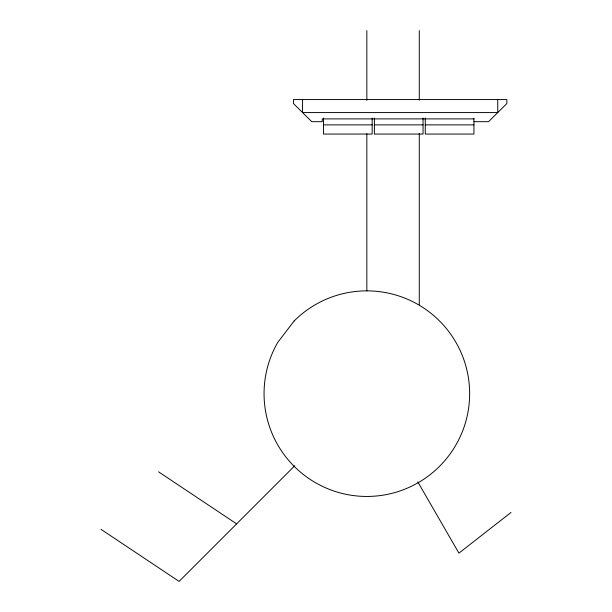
<?xml version="1.0" encoding="UTF-8"?>
<svg xmlns="http://www.w3.org/2000/svg" width="612" height="612" viewBox="0 0 612 612"><rect width="100%" height="100%" fill="white"/><g stroke="black" fill="none" stroke-linecap="round" stroke-linejoin="round"><path stroke-width="0.92" d="M294.777 465.717L179.094 581.4L101.026 529.349M510.974 512.481L458.923 553.133L417.805 481.912M473.94 118.889L322.241 118.889L322.241 121.681L311.738 121.681L293.454 103.535L293.454 99.565L506.858 99.565L506.858 103.535L488.575 121.681L473.94 121.681M323.503 124.879L372.165 124.879M374.383 124.879L423.053 124.879M425.271 124.879L473.94 124.879M158.554 471.821L236.63 523.872M497.747 99.565L497.747 112.577L302.565 112.577L302.565 99.565M473.94 118.277L473.94 134.051L425.271 134.051L425.271 118.017M423.053 118.017L423.053 134.051L374.383 134.051L374.383 118.017M419.274 30.6L419.274 100.108M419.274 133.431L419.274 304.623M372.165 118.017L372.165 134.051L323.503 134.051L323.503 118.017M366.848 30.6L366.848 100.322M366.848 133.684L366.848 290.853M294.158 320.963L277.825 342.253A102.801 102.801 0 0 0 357.89 496.057A102.801 102.801 0 0 0 463.445 358.494A102.801 102.801 0 0 0 294.158 320.963"/></g></svg>
